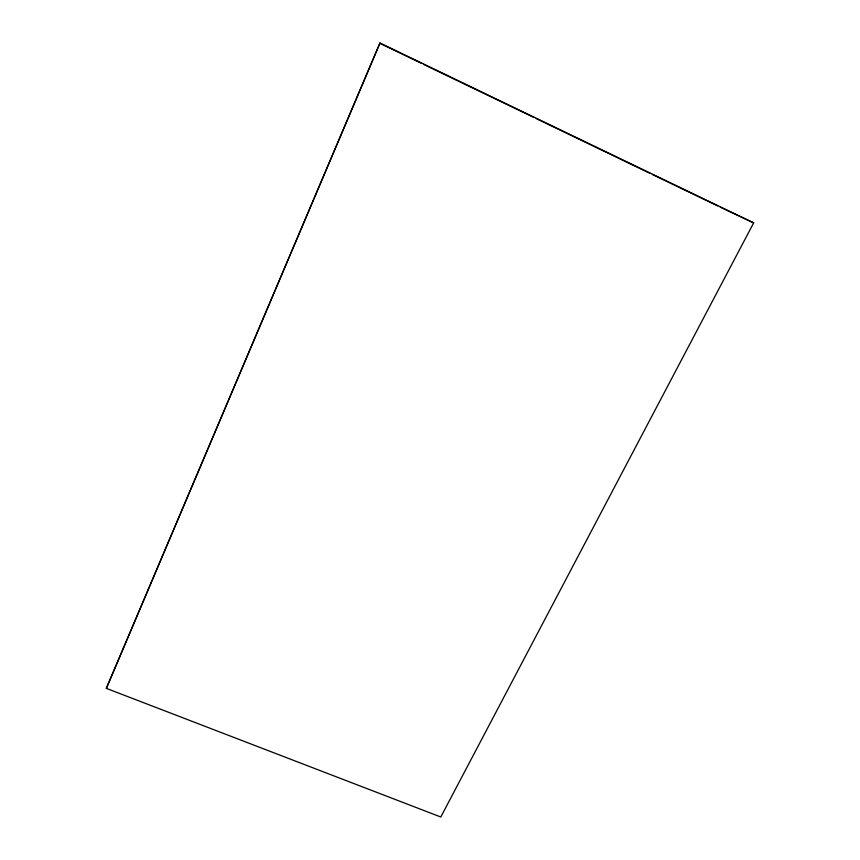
<?xml version="1.0" encoding="UTF-8"?>
<svg xmlns="http://www.w3.org/2000/svg" width="860" height="860" viewBox="0 0 860 860"><rect width="100%" height="100%" fill="white"/><g stroke="black" fill="none" stroke-linecap="round" stroke-linejoin="round"><path stroke-width="1.29" d="M106.339 688.365L379.98 43L753.661 222.88L440.793 817L106.339 688.365L379.98 43M753.661 222.88L720.196 207.131M379.991 43.387L421.153 63.199M423.582 64.371L533.748 117.39M536.167 118.562L649.977 173.333M652.396 174.494L717.767 205.959"/></g></svg>
